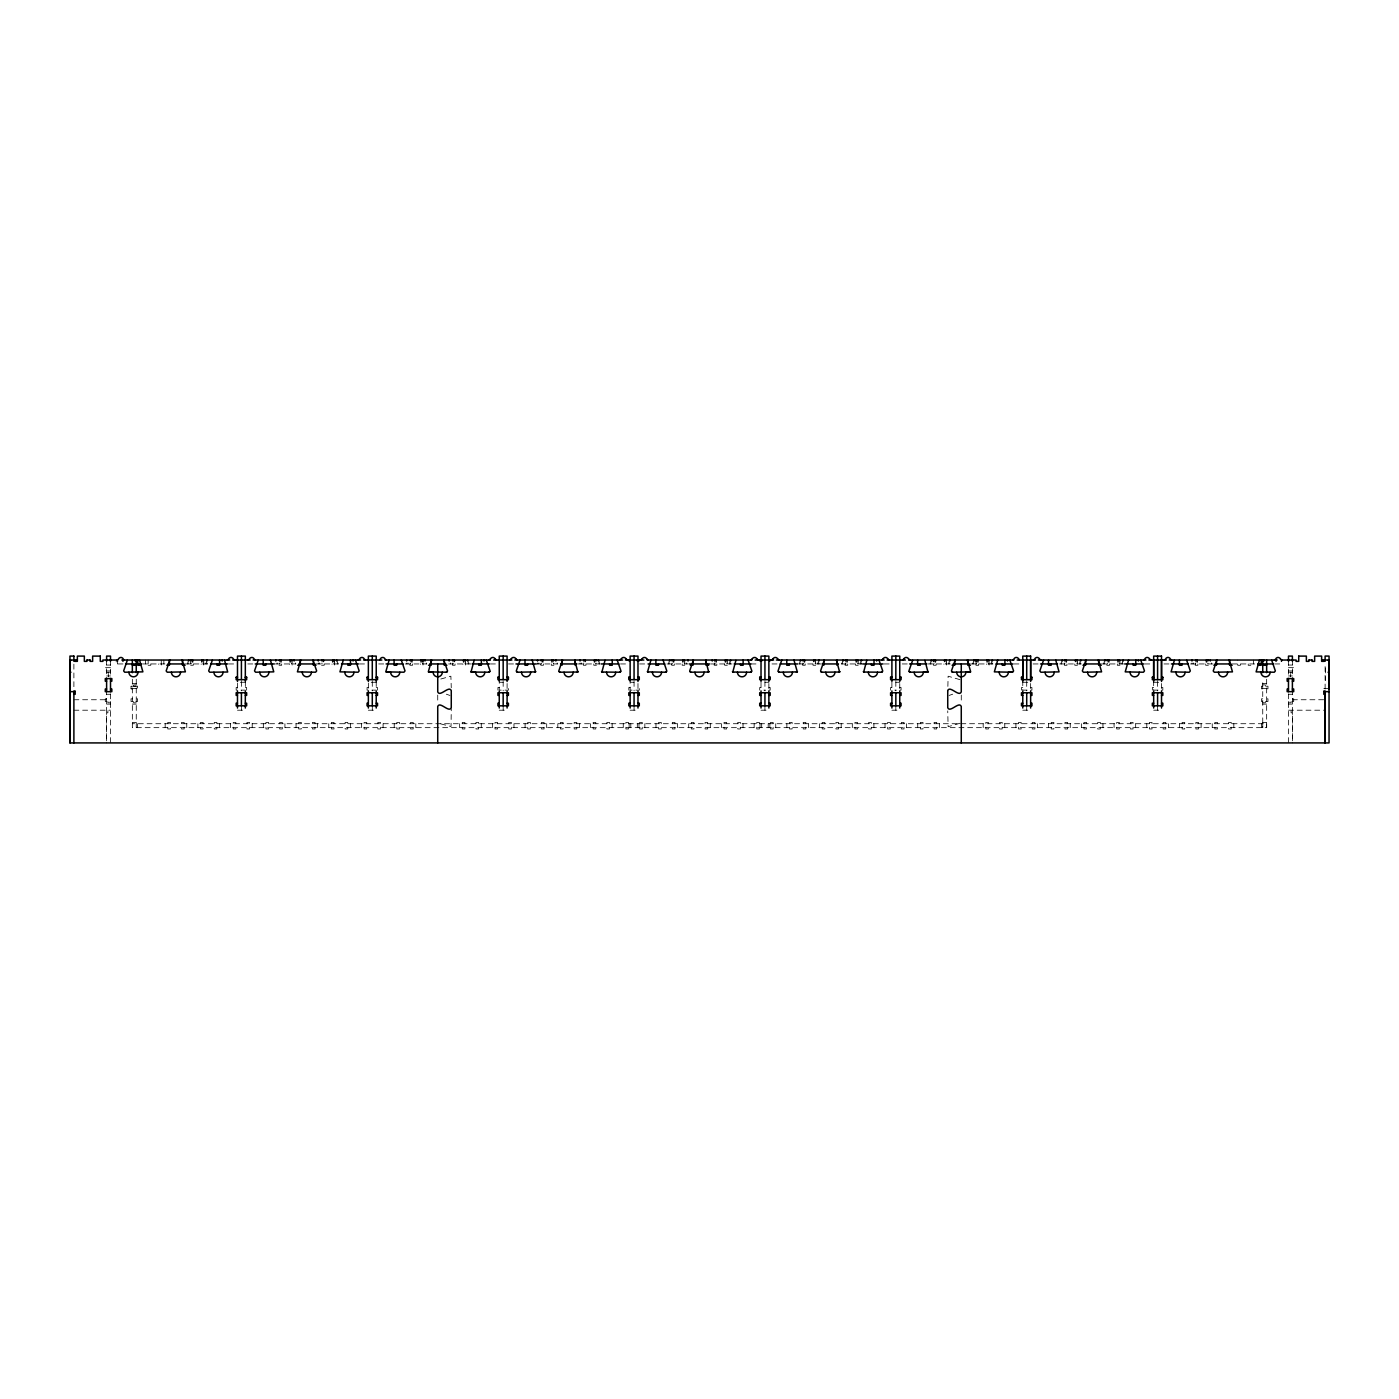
<?xml version="1.0" encoding="UTF-8"?>
<svg xmlns="http://www.w3.org/2000/svg" width="1399" height="1399" viewBox="0 0 1399 1399"><rect width="100%" height="100%" fill="white"/><g stroke="black" fill="none" stroke-linecap="round" stroke-linejoin="round"><path stroke-width="0.75" stroke-dasharray="5 3.75" d="M106.604 740.771L106.604 712.825L107.898 712.825L107.898 710.202M1262.737 723.72L1262.737 727.655L1262.737 679.232M132.345 679.232L132.345 727.655L1266.655 727.655L1266.655 723.72L132.345 723.72M1292.396 740.771L1292.396 712.825L1291.102 712.843L1291.102 710.202M1325.115 689.06L1325.115 664.175M1325.553 667.935L1325.553 680.474M440.86 679.005L450.88 676.207L451.265 687.766M949.047 695.46L952.684 694.184M959.959 723.266L948.12 726.711L947.735 710.884M108.073 672.237L108.562 676.749M122.955 663.948L116.204 663.948L116.204 661.342M142.436 663.948L166.796 663.948M185.123 663.948L208.486 663.948M228.614 663.948L235.015 663.948M247.798 663.948L254.198 663.948M275.446 663.948L295.993 663.948M316.017 663.948L339.362 663.948M359.491 663.948L365.891 663.948M378.692 663.948L385.092 663.948M405.22 663.948L426.87 663.948M448.589 663.948L471.183 663.948M490.384 663.948L496.767 663.948M508.484 663.948L514.849 663.948M536.097 663.948L557.746 663.948M577.787 663.948L600.031 663.948M620.526 663.948L626.979 663.948M639.64 663.948L648.052 663.948M666.991 663.948L688.221 663.948M710.779 663.948L732.009 663.948M750.948 663.948L759.36 663.948M772.021 663.948L778.474 663.948M798.969 663.948L821.23 663.948M841.254 663.948L862.903 663.948M884.151 663.948L890.516 663.948M902.233 663.948L908.616 663.948M927.817 663.948L950.411 663.948M970.434 663.948L993.78 663.948M1013.908 663.948L1020.308 663.948M1033.109 663.948L1039.509 663.948M1059.638 663.948L1081.287 663.948M1101.31 663.948L1123.554 663.948M1144.802 663.948L1151.202 663.948M1163.985 663.948L1170.386 663.948M1190.514 663.948L1213.877 663.948M1232.204 663.948L1256.564 663.948M1274.734 663.948L1282.813 663.948M106.604 665.05L110.521 665.05M1288.479 665.05L1292.396 665.05M148.172 665.259L150.777 665.259L150.777 663.948M190.684 665.259L193.289 665.259L193.289 663.948M279.048 665.259L281.671 665.259L281.671 663.948M321.56 665.259L324.183 665.259L324.183 663.948M553.899 665.259L551.293 665.259L551.293 663.948M596.411 665.259L593.806 665.259L593.806 663.948M684.793 665.259L682.17 665.259L682.17 663.948M727.305 665.259L724.682 665.259L724.682 663.948M815.669 665.259L813.046 665.259L813.046 663.948M858.182 665.259L855.576 665.259L855.576 663.948M1077.44 665.277L1074.817 665.277L1074.817 663.965M1119.952 665.277L1117.329 665.277L1117.329 663.965M1208.316 665.277L1205.711 665.277L1205.711 663.965M1250.828 665.277L1248.223 665.277L1248.223 663.965M110.521 667.673L105.292 667.673L105.292 670.296L106.604 670.296M1288.479 667.673L1293.708 667.673L1293.708 670.296L1292.396 670.296M106.604 670.943L110.521 670.943M1288.479 670.943L1292.396 670.943M106.604 672.237L110.521 672.237M1288.479 672.237L1292.396 672.237M106.604 675.944L110.521 675.944M1288.479 675.944L1292.396 675.944M245.332 682.275L237.48 682.275L237.48 690.127M376.226 682.275L368.357 682.275L368.357 690.127M503.168 682.275L499.251 682.275L499.251 690.127L508.414 690.127L508.414 687.521L507.103 687.521M634.062 682.275L630.127 682.275L630.127 690.127L639.291 690.127L639.291 687.521L637.979 687.521M764.938 682.275L768.873 682.275M895.832 682.275L899.749 682.275M1022.774 682.275L1030.643 682.275M1153.668 682.275L1161.52 682.275M132.345 683.586L136.263 683.586M1262.737 683.586L1266.655 683.586M136.263 684.898L133.639 684.898L133.639 686.209M1262.737 684.898L1265.361 684.898L1265.361 686.209M131.034 688.798L132.345 688.798L131.034 688.815L131.034 686.192L137.574 686.192L137.574 688.798L136.263 688.798M131.034 686.209L136.263 686.209M237.48 687.521L236.169 687.521L236.169 690.127L245.332 690.127M245.332 687.521L246.644 687.521L246.644 690.127M368.357 687.521L367.063 687.521L367.063 690.127L376.226 690.127M376.226 687.521L377.52 687.521L377.52 690.127M499.251 687.521L497.939 687.521L497.939 690.127M630.127 687.521L628.816 687.521L628.816 690.127M761.021 687.521L759.709 687.521L759.709 690.127M768.873 687.521L770.184 687.521L770.184 690.127L763.889 690.127M891.897 687.521L890.586 687.521L890.586 690.127M899.749 687.521L901.061 687.521L901.061 690.127L894.783 690.127M1022.774 687.521L1021.48 687.521L1021.48 690.127M1030.643 687.521L1031.937 687.521L1031.937 690.127L1022.774 690.127L1022.774 679.494M1153.668 687.521L1152.356 687.521L1152.356 690.127M1161.52 687.521L1162.831 687.521L1162.831 690.127L1153.668 690.127L1153.668 679.494M132.345 688.378L136.263 688.378M1262.737 688.378L1266.655 688.378M1323.821 688.378L1329.05 688.378M1262.737 688.815L1261.426 688.815L1261.426 686.209L1267.966 686.209L1267.966 688.815L1266.655 688.815M106.604 694.271L110.521 694.271M1288.479 694.271L1292.396 694.271M106.604 698.853L105.292 698.853L105.292 701.476L110.521 701.476M132.345 698.853L131.034 698.835L131.034 701.476L137.574 701.459L137.574 698.835L136.263 698.835M1262.737 698.853L1261.426 698.853L1261.426 701.476L1267.966 701.476L1267.966 698.853L1266.655 698.853M1292.396 698.853L1293.708 698.853L1293.708 701.476L1288.479 701.476M73.885 699.745L106.604 699.745M1292.396 699.745L1325.115 699.745M110.521 702.788L107.898 702.788L107.898 701.476M136.263 702.788L133.639 702.788L133.639 701.476M1262.737 702.788L1265.361 702.788L1265.361 701.476M1288.479 702.788L1291.102 702.788L1291.102 701.476M106.604 704.099L110.521 704.099M132.345 704.099L136.263 704.099M1262.737 704.099L1266.655 704.099M1288.479 704.099L1292.396 704.099M73.885 710.202L110.521 710.202M237.48 710.202L245.332 710.202M368.357 710.202L376.226 710.202M499.251 710.202L507.103 710.202M630.127 710.202L637.979 710.202M761.021 710.202L768.873 710.202M891.897 710.202L899.749 710.202M1022.774 710.202L1030.643 710.202M1153.668 710.202L1161.52 710.202M1288.479 710.202L1325.115 710.202M132.345 722.409L136.263 722.409M1262.737 722.409L1266.655 722.409M1290.927 672.237L1290.438 676.749M959.959 679.652L948.12 676.207L947.735 692.015M446.316 694.184L449.953 695.46M440.86 723.913L451.038 726.501L451.265 708.768M1292.396 660.031L1292.396 678.567M1292.396 689.777L1292.396 742.939M1288.479 660.398L1288.479 677.046M1288.479 693.852L1288.479 742.921M1266.655 679.232L1266.655 727.655M1261.426 723.72L1261.426 727.655M1253.469 660.031L1253.469 663.948M1240.371 663.965L1240.371 665.277L1237.748 665.277L1237.748 660.048M1233.831 723.72L1233.831 727.655M1228.602 723.738L1228.602 722.409L1231.207 722.409L1231.207 728.984L1228.602 728.984L1228.602 727.655M1217.48 723.738L1217.48 722.409L1214.857 722.426L1214.857 728.984L1217.48 728.966L1217.48 727.655M1212.234 723.72L1212.234 727.655M1211.586 662.969L1211.586 663.948M1207.844 662.969L1207.844 663.948M1201.111 723.72L1201.111 727.655M1197.859 663.965L1197.859 665.277L1195.236 665.277L1195.236 660.048M1195.883 723.738L1195.883 722.409L1198.488 722.409L1198.488 728.984L1195.883 728.984L1195.883 727.655M1195.708 662.969L1195.638 663.948M1193.277 662.969L1193.277 663.948M1191.965 662.969L1191.965 663.948M1184.743 723.738L1184.743 722.409L1182.138 722.426L1182.138 728.984L1184.743 728.966L1184.743 727.655M1179.514 723.72L1179.514 727.655M1168.392 723.72L1168.392 727.655M1163.164 723.738L1163.164 722.409L1165.769 722.409L1165.769 728.984L1163.164 728.984L1163.164 727.655M1161.52 683.499L1161.52 688.728M1157.585 681.4L1157.585 690.879M1157.585 705.83L1157.585 710.202M1152.024 723.738L1152.024 722.409L1149.418 722.426L1149.418 728.984L1152.024 728.966L1152.024 727.655M1146.795 723.72L1146.795 727.655M1135.673 723.72L1135.673 727.655M1130.427 723.738L1130.427 722.409L1133.05 722.409L1133.05 728.984L1130.427 728.984L1130.427 727.655M1122.575 660.031L1122.575 663.948M1121.911 662.969L1121.911 663.948M1119.969 660.031L1119.969 663.948M1119.48 662.969L1119.532 663.948M1119.305 723.738L1119.305 722.409L1116.699 722.426L1116.699 728.984L1119.305 728.966L1119.305 727.655M1114.076 723.72L1114.076 727.655M1109.477 663.965L1109.477 665.277L1106.871 665.277L1106.871 660.031M1107.326 662.969L1107.326 663.948M1104.266 660.031L1104.266 663.948M1103.601 662.969L1103.601 663.948M1102.954 723.72L1102.954 727.655M1097.708 723.738L1097.708 722.409L1100.331 722.409L1100.331 728.984L1097.708 728.984L1097.708 727.655M1086.586 723.738L1086.586 722.409L1083.963 722.426L1083.963 728.984L1086.586 728.966L1086.586 727.655M1081.357 723.72L1081.357 727.655M1080.71 662.969L1080.71 663.948M1080.045 660.031L1080.045 663.948M1079.398 662.969L1079.398 663.948M1077.422 660.031L1077.422 663.948M1076.968 662.969L1077.02 663.948M1070.235 723.72L1070.235 727.655M1066.965 663.965L1066.965 665.277L1064.342 665.277L1064.342 660.031M1064.989 723.738L1064.989 722.409L1067.612 722.409L1067.612 728.984L1064.989 728.984L1064.989 727.655M1064.814 662.969L1064.814 663.948M1061.719 660.031L1061.719 663.948M1061.072 662.969L1061.072 663.948M1053.867 723.738L1053.867 722.409L1051.244 722.426L1051.244 728.984L1053.867 728.966L1053.867 727.655M1048.638 723.72L1048.638 727.655M1037.498 723.72L1037.498 727.655M1032.27 723.738L1032.27 722.409L1034.893 722.409L1034.893 728.984L1032.27 728.984L1032.27 727.655M1030.643 683.499L1030.643 688.728M1026.709 681.4L1026.709 690.879M1026.709 705.83L1026.709 710.202M1021.148 723.738L1021.148 722.409L1018.524 722.426L1018.524 728.984L1021.148 728.966L1021.148 727.655M1015.919 723.72L1015.919 727.655M1004.779 723.72L1004.779 727.655M999.551 723.738L999.551 722.409L1002.174 722.409L1002.174 728.984L999.551 728.984L999.551 727.655M992.346 662.969L992.346 663.948M991.699 660.031L991.699 663.948M991.034 662.969L991.034 663.948M989.076 660.031L989.076 665.277L986.452 665.277L986.452 663.965M988.656 662.969L988.603 663.948M988.428 723.738L988.428 722.409L985.805 722.426L985.805 728.984L988.428 728.966L988.428 727.655M983.182 723.72L983.182 727.655M978.601 663.965L978.601 665.277L975.977 665.277L975.977 660.048M976.45 662.969L976.45 663.948M975.995 660.031L975.995 663.948M973.372 660.031L973.372 663.948M972.707 662.969L972.707 663.948M961.27 695.076L961.27 703.592M949.169 660.031L949.169 663.948M948.522 662.969L948.522 663.948M946.546 660.031L946.546 665.259L943.94 665.259L943.94 663.948M946.091 662.969L946.144 663.948M939.341 723.72L939.341 727.655M936.088 663.948L936.088 665.259L933.465 665.259L933.465 660.031M934.112 723.72L934.112 722.409L936.718 722.409L936.718 728.966L934.112 728.966L934.112 727.655M933.937 662.969L933.937 663.948M930.842 660.031L930.842 663.948M930.195 662.969L930.195 663.948M922.99 723.72L922.99 722.409L920.367 722.409L920.367 728.966L922.99 728.966L922.99 727.655M917.744 723.72L917.744 727.655M906.622 723.72L906.622 727.655M901.393 723.72L901.393 722.409L903.999 722.409L903.999 728.966L901.393 728.966L901.393 727.655M899.749 683.499L899.749 688.728M895.832 681.4L895.832 690.879M895.832 705.83L895.832 710.202M891.897 682.275L891.897 690.127M890.271 723.72L890.271 722.409L887.648 722.409L887.648 728.966L890.271 728.966L890.271 727.655M885.025 723.72L885.025 727.655M873.903 723.72L873.903 727.655M868.674 723.72L868.674 722.409L871.28 722.409L871.28 728.966L868.674 728.966L868.674 727.655M861.452 662.969L861.452 663.948M860.822 660.031L860.822 663.948M860.158 662.969L860.158 663.948M858.199 660.031L858.199 663.948M857.709 662.969L857.779 663.948M857.535 723.72L857.535 722.409L854.929 722.409L854.929 728.966L857.535 728.966L857.535 727.655M852.306 723.72L852.306 727.655M847.707 663.948L847.707 665.259L845.101 665.259L845.101 660.031M845.573 662.969L845.573 663.948M842.495 660.031L842.495 663.948M841.831 662.969L841.831 663.948M841.184 723.72L841.184 727.655M835.955 723.72L835.937 722.409L838.561 722.409L838.561 728.966L835.937 728.966L835.937 727.655M824.815 723.72L824.815 722.409L822.21 722.409L822.21 728.966L824.815 728.966L824.815 727.655M819.587 723.72L819.587 727.655M818.94 662.969L818.94 663.948M818.275 660.031L818.275 663.948M817.628 662.969L817.628 663.948M815.652 660.031L815.652 663.948M815.197 662.969L815.25 663.948M808.465 723.72L808.465 727.655M805.194 663.948L805.194 665.259L802.589 665.259L802.589 660.031M803.218 723.72L803.218 722.409L805.841 722.409L805.841 728.966L803.218 728.966L803.218 727.655M803.043 662.969L803.043 663.948M799.948 660.031L799.948 663.948M799.301 662.969L799.301 663.948M792.096 723.72L792.096 722.409L789.491 722.409L789.491 728.966L792.096 728.966L792.096 727.655M786.868 723.72L786.868 727.655M775.746 723.72L775.746 727.655M770.499 723.72L770.499 722.409L773.122 722.409L773.122 728.966L770.499 728.966L770.499 727.655M769.87 723.72L769.87 727.655M768.873 683.499L768.873 688.728M768.191 723.72L768.191 727.655M764.938 681.4L764.938 690.879M764.938 705.83L764.938 710.202M761.703 723.72L761.686 727.655M761.021 682.275L761.021 690.127M760.007 723.72L760.007 727.655M759.377 723.72L759.377 722.409L756.754 722.409L756.754 728.966L759.377 728.966L759.377 727.655M754.148 723.72L754.148 727.655M743.026 723.72L743.026 727.655M737.78 723.72L737.78 722.409L740.403 722.409L740.403 728.966L737.78 728.966L737.78 727.655M730.575 662.969L730.575 663.948M729.928 660.031L729.928 663.948M729.264 662.969L729.264 663.948M727.305 660.031L727.305 663.948M726.833 662.969L726.885 663.948M726.658 723.72L726.658 722.409L724.035 722.409L724.035 728.966L726.658 728.966L726.658 727.655M721.429 723.72L721.429 727.655M716.83 663.948L716.83 665.259L714.207 665.259L714.207 660.031M714.679 662.969L714.679 663.948M710.29 723.72L710.29 727.655M705.061 723.72L705.061 722.409L707.684 722.409L707.684 728.966L705.061 728.966L705.061 727.655M693.939 723.72L693.939 722.409L691.316 722.409L691.316 728.966L693.939 728.966L693.939 727.655M688.71 723.72L688.71 727.655M686.752 662.969L686.752 663.948M684.776 660.031L684.776 663.948M684.321 662.969L684.373 663.948M677.571 723.72L677.571 727.655M674.318 663.948L674.318 665.259L671.695 665.259L671.695 660.031M672.342 723.72L672.342 722.409L674.965 722.409L674.965 728.966L672.342 728.966L672.342 727.655M672.167 662.969L672.167 663.948M669.072 660.031L669.072 663.948M668.425 662.969L668.425 663.948M661.22 723.72L661.22 722.409L658.597 722.409L658.597 728.966L661.22 728.966L661.22 727.655M655.974 723.72L655.974 727.655M644.852 723.72L644.852 727.655M639.623 723.72L639.623 722.409L642.246 722.409L642.246 728.966L639.623 728.966L639.623 727.655M638.993 723.72L638.993 727.655M637.979 683.499L637.979 688.728M637.314 723.72L637.314 727.655M634.062 681.4L634.062 690.879M634.062 705.83L634.062 710.202M630.809 723.72L630.809 727.655M629.13 723.72L629.13 727.655M628.501 723.72L628.501 722.409L625.878 722.409L625.878 728.966L628.501 728.966L628.501 727.655M623.255 723.72L623.255 727.655M612.132 723.72L612.132 727.655M606.904 723.72L606.904 722.409L609.509 722.409L609.509 728.966L606.904 728.966L606.904 727.655M599.699 662.969L599.699 663.948M599.052 660.031L599.052 663.948M595.957 662.969L595.957 663.948M595.782 723.72L595.782 722.409L593.159 722.409L593.159 728.966L595.782 728.966L595.782 727.655M590.535 723.72L590.535 727.655M585.954 663.948L585.954 665.259L583.331 665.259L583.331 660.031M583.803 662.969L583.75 663.948M581.372 662.969L581.372 663.948M580.06 662.969L580.06 663.948M579.413 723.72L579.413 727.655M574.185 723.72L574.185 722.409L576.79 722.409L576.79 728.966L574.185 728.966L574.185 727.655M563.063 723.72L563.063 722.409L560.439 722.409L560.439 728.966L563.063 728.966L563.063 727.655M557.816 723.72L557.816 727.655M557.169 662.969L557.169 663.948M553.427 662.969L553.427 663.948M546.694 723.72L546.694 727.655M543.424 663.948L543.424 665.259L540.818 665.259L540.818 660.031M541.465 723.72L541.465 722.409L544.071 722.409L544.071 728.966L541.465 728.966L541.465 727.655M541.291 662.969L541.221 663.948M538.842 662.969L538.842 663.948M537.548 662.969L537.548 663.948M530.326 723.72L530.326 722.409L527.72 722.409L527.72 728.966L530.326 728.966L530.326 727.655M525.097 723.72L525.097 727.655M513.975 723.72L513.975 727.655M508.729 723.72L508.729 722.409L511.352 722.409L511.352 728.966L508.729 728.966L508.729 727.655M507.103 683.499L507.103 688.728M503.168 681.4L503.168 690.879M503.168 705.83L503.168 710.202M497.607 723.72L497.607 722.409L495.001 722.409L495.001 728.966L497.607 728.966L497.607 727.655M492.378 723.72L492.378 727.655M481.256 723.72L481.256 727.655M476.01 723.72L476.01 722.409L478.633 722.409L478.633 728.966L476.01 728.966L476.01 727.655M468.805 662.969L468.805 663.948M468.158 660.031L468.158 663.948M465.535 660.031L465.535 665.259L462.912 665.259L462.912 663.948M465.063 662.969L465.063 663.948M464.888 723.72L464.888 722.409L462.282 722.409L462.282 728.966L464.888 728.966L464.888 727.655M459.659 723.72L459.659 727.655M455.06 663.948L455.06 665.259L452.454 665.259L452.454 662.654M452.909 662.969L452.856 663.948M450.478 662.969L450.478 663.948M437.73 695.076L437.73 703.592M426.293 662.969L426.293 663.948M423.023 660.031L423.023 665.259L420.399 665.259L420.399 663.948M422.55 662.969L422.55 663.948M415.818 723.72L415.818 727.655M412.548 663.948L412.548 665.259L409.924 665.259L409.924 663.948M410.572 723.72L410.572 722.409L413.195 722.409L413.195 728.966L410.572 728.966L410.572 727.655M410.344 662.969L410.397 663.948M407.966 662.969L407.966 663.948M406.654 662.969L406.654 663.948M399.449 723.72L399.449 722.409L396.826 722.409L396.826 728.966L399.449 728.966L399.449 727.655M394.221 723.72L394.221 727.655M383.081 723.72L383.081 727.655M377.852 723.72L377.852 722.409L380.476 722.409L380.476 728.966L377.852 728.966L377.852 727.655M376.226 681.488L376.226 688.728M372.291 681.4L372.291 690.879M372.291 705.83L372.291 710.202M366.73 723.72L366.73 722.409L364.107 722.409L364.107 728.966L366.73 728.966L366.73 727.655M361.502 723.72L361.502 727.655M350.362 723.72L350.362 727.655M345.133 723.72L345.133 722.409L347.756 722.409L347.756 728.966L345.133 728.966L345.133 727.655M337.928 662.969L337.928 663.948M337.281 660.031L337.281 663.948M334.658 660.031L334.658 665.259L332.035 665.259L332.035 663.948M334.186 662.969L334.186 663.948M334.011 723.72L334.011 722.409L331.388 722.409L331.388 728.966L334.011 728.966L334.011 727.655M328.765 723.72L328.765 727.655M321.98 662.969L322.032 663.948M319.602 662.969L319.602 663.948M318.29 662.969L318.29 663.948M317.643 723.72L317.643 727.655M312.414 723.72L312.414 722.409L315.037 722.409L315.037 728.966L312.414 728.966L312.414 727.655M301.292 723.72L301.292 722.409L298.669 722.409L298.669 728.966L301.292 728.966L301.292 727.655M296.046 723.72L296.046 727.655M295.399 662.969L295.399 663.948M292.129 660.031L292.129 665.259L289.523 665.259L289.523 663.948M291.674 662.969L291.674 663.948M284.924 723.72L284.924 727.655M279.52 662.969L279.468 663.948M279.695 723.72L279.695 722.409L282.301 722.409L282.301 728.966L279.695 728.966L279.695 727.655M277.089 662.969L277.089 663.948M268.573 723.72L268.573 722.409L265.95 722.409L265.95 728.966L268.573 728.966L268.573 727.655M263.327 723.72L263.327 727.655M252.205 723.72L252.205 727.655M246.976 723.72L246.976 722.409L249.582 722.409L249.582 728.966L246.976 728.966L246.976 727.655M245.332 681.488L245.332 688.728M241.415 681.4L241.415 690.879M241.415 705.83L241.415 710.202M235.836 723.72L235.854 722.409L233.231 722.409L233.231 728.966L235.854 728.966L235.854 727.655M230.608 723.72L230.608 727.655M219.486 723.72L219.486 727.655M214.257 723.72L214.257 722.409L216.862 722.409L216.862 728.966L214.257 728.966L214.257 727.655M207.035 662.969L207.035 663.948M206.405 660.031L206.405 663.948M205.74 662.969L205.74 663.948M203.764 660.031L203.764 665.259L201.159 665.259L201.159 663.948M203.117 723.72L203.117 722.409L200.512 722.409L200.512 728.966L203.117 728.966L203.117 727.655M197.889 723.72L197.889 727.655M191.156 662.969L191.156 663.948M190.684 660.031L190.684 663.948M188.078 660.031L188.078 663.948M187.414 662.969L187.414 663.948M186.767 723.72L186.767 727.655M181.52 723.72L181.52 722.409L184.143 722.409L184.143 728.966L181.52 728.966L181.52 727.655M170.398 723.72L170.398 722.409L167.793 722.409L167.793 728.966L170.398 728.966L170.398 727.655M165.169 723.72L165.169 727.655M163.858 660.031L163.858 663.948M161.252 660.031L161.252 665.259L158.629 665.259L158.629 663.948M148.154 660.031L148.154 663.948M145.531 660.031L145.531 663.948M137.574 723.72L137.574 727.655M136.263 679.232L136.263 727.655M117.499 660.031L117.499 663.948M110.521 660.398L110.521 677.046M110.521 693.852L110.521 742.921M106.604 660.031L106.604 678.567M106.604 689.777L106.604 742.921M73.885 664.175L73.885 689.06M203.362 663.948L203.362 662.969L203.292 663.948"/><path stroke-width="1.5" d="M1325.115 661.342L1325.115 656.061L1329.05 656.096L1329.05 742.921L69.95 742.921L69.95 660.031L77.365 660.048M1022.774 679.669L1022.774 660.031M1026.709 705.83L1026.709 692.75M1030.643 679.669L1030.643 660.031M1153.668 679.669L1153.668 660.031M1161.52 679.669L1161.52 660.031M1325.115 691.666L1325.115 742.921L1325.115 691.001L1323.821 691.001M1329.05 689.06L1329.05 660.031L1321.635 660.048M127.379 660.031L123.637 670.943L124.703 672.219L142.89 671.852L139.533 660.031M169.891 660.031L166.149 670.943L167.215 672.219L185.402 671.852L182.045 660.031M258.255 660.031L254.513 670.943L255.58 672.219L273.767 671.852L270.409 660.031M300.768 660.031L297.41 671.852L315.597 672.219L316.664 670.943L312.921 660.031M389.149 660.031L385.792 671.852L403.961 672.219L405.028 670.943L401.286 660.031M431.661 660.118L428.304 671.852L446.473 672.219L447.558 670.943L443.815 660.031M474.139 660.311L471.026 672.027L488.985 672.219L490.07 670.943L486.345 660.223M520.026 660.031L516.283 670.943L517.35 672.219L535.537 671.87L532.18 660.031M562.538 660.031L558.796 670.943L559.862 672.219L577.839 672.027L574.744 660.398M650.902 660.118L647.545 671.87L665.732 672.219L666.798 670.943L663.056 660.031M693.432 660.031L689.69 670.943L690.756 672.219L708.716 672.027L705.638 660.398M781.796 660.031L778.054 670.943L779.121 672.219L797.308 671.87L793.95 660.031M824.308 660.031L820.566 670.943L821.633 672.219L839.61 672.027L836.515 660.398M955.185 660.031L951.442 670.943L952.527 672.219L970.696 671.87L967.339 660.031M1009.851 660.031L1013.593 670.96L1012.526 672.237L994.357 671.87L997.714 660.031M1043.567 660.031L1039.824 670.96L1040.891 672.237L1059.06 671.87L1055.703 660.031M1086.079 660.031L1082.336 670.96L1083.403 672.237L1101.59 671.87L1098.232 660.031M1140.745 660.031L1144.487 670.96L1143.42 672.237L1125.233 671.87L1128.591 660.031M1186.597 660.031L1190.339 670.96L1189.272 672.237L1171.085 671.87L1174.443 660.031M1216.955 660.031L1213.213 670.96L1214.297 672.237L1232.467 671.87L1229.109 660.031M1271.621 660.031L1275.363 670.96L1274.297 672.237L1256.11 671.87L1259.467 660.031M212.403 660.031L208.661 670.943L209.728 672.219L227.705 672.027L224.592 660.311M343.297 660.031L339.94 671.852L358.109 672.219L359.176 670.943L355.433 660.031M617.204 660.031L620.946 670.943L619.879 672.219L601.902 672.027L605.033 660.311M748.098 660.031L751.84 670.943L750.756 672.219L732.796 672.027L735.891 660.398M878.974 660.031L882.717 670.943L881.65 672.219L863.673 672.027L866.785 660.311M912.638 660.311L908.93 670.943L910.015 672.219L927.974 672.027L924.879 660.398M490.315 659.156L489.09 660.031L490.315 659.156A2.623 2.623 0 0 1 495.246 659.156L496.488 660.031L495.246 659.156M511.09 659.156L509.866 660.031L511.09 659.156A2.623 2.623 0 0 1 516.039 659.156L517.263 660.031L516.039 659.156M621.208 659.156L619.967 660.031L621.208 659.156A2.623 2.623 0 0 1 626.14 659.156L627.364 660.031L626.14 659.156M641.984 659.156L640.742 660.031L641.984 659.156A2.623 2.623 0 0 1 646.915 659.156L648.157 660.031L646.915 659.156M752.085 659.156L750.843 660.031L752.085 659.156A2.623 2.623 0 0 1 757.016 659.156L758.258 660.031L757.016 659.156M772.86 659.156L771.636 660.031L772.86 659.156A2.623 2.623 0 0 1 777.792 659.156L779.033 660.031L777.792 659.156M882.961 659.156L881.737 660.031L882.961 659.156A2.623 2.623 0 0 1 887.91 659.156L889.134 660.031L887.91 659.156M903.754 659.156L902.512 660.031L903.754 659.156A2.623 2.623 0 0 1 908.685 659.156L909.91 660.031L908.685 659.156M1143.508 660.048L1144.732 659.156A2.623 2.623 0 0 1 1149.663 659.156M447.33 671.66L446.246 672.237M489.842 671.66L488.758 672.237M535.712 671.66L534.61 672.237M578.224 671.66L577.122 672.237M666.589 671.66L665.487 672.237M709.101 671.66L707.999 672.237M797.465 671.66L796.381 672.237M839.995 671.66L838.893 672.237M928.359 671.66L927.257 672.237M620.736 671.66L619.635 672.237M751.613 671.66L750.529 672.237M882.507 671.66L881.405 672.237M1012.614 660.048L1013.855 659.156A2.623 2.623 0 0 1 1018.787 659.156M1164.283 660.048L1165.507 659.156A2.623 2.623 0 0 1 1170.456 659.156L1171.68 660.048M379.741 659.786L380.213 659.156A2.623 2.623 0 0 1 385.145 659.156L386.386 660.031M961.27 664.088L961.27 691.875C959.224 697.541 949.764 684.968 947.735 690.651L947.735 707.667C949.764 713.368 959.242 700.777 961.27 706.478L961.27 742.921M1033.389 660.048L1034.63 659.156A2.623 2.623 0 0 1 1039.562 659.156M1274.384 660.048L1275.626 659.156A2.623 2.623 0 0 1 1280.557 659.156M117.219 660.031L118.443 659.156A2.623 2.623 0 0 1 123.374 659.156L123.864 659.786M227.32 660.031L228.544 659.156A2.623 2.623 0 0 1 233.493 659.156L234.717 660.031M248.095 660.031L249.337 659.156A2.623 2.623 0 0 1 254.268 659.156L255.492 660.031M358.196 660.031L359.438 659.156A2.623 2.623 0 0 1 364.37 659.156L365.611 660.031M927.502 672.219L923.34 672.237A4.582 4.582 0 0 1 918.758 676.819A4.582 4.582 0 0 1 914.177 672.237M970.014 672.237L965.852 672.254A4.582 4.582 0 0 1 961.27 676.836A4.582 4.582 0 0 1 956.689 672.254M1012.526 672.237L1008.364 672.254A4.582 4.582 0 0 1 1003.783 676.836A4.582 4.582 0 0 1 999.201 672.254M73.885 656.131L69.95 656.061L69.95 742.921M100.273 656.114L92.631 656.096L92.631 661.36L90.026 661.342L90.026 660.031M1298.727 656.114L1306.369 656.096L1306.369 661.36L1308.974 661.342L1308.974 660.031M86.965 660.048L90.026 660.048M121.818 660.031L229.733 660.031M232.689 660.031L250.141 660.031M253.079 660.031L360.627 660.031M363.565 660.031L381.84 660.031M385.092 660.031L490.384 660.031M493.62 660.031L511.894 660.031M514.849 660.031L622.677 660.031M625.336 660.031L643.837 660.031M647.142 660.031L751.858 660.031M755.163 660.031L773.664 660.031M776.323 660.031L884.151 660.031M887.106 660.031L905.38 660.031M908.616 660.031L1013.908 660.031M1017.16 660.031L1035.435 660.031M1038.373 660.031L1145.921 660.031M1148.859 660.031L1166.311 660.031M1169.267 660.031L1277.182 660.031M1308.974 660.048L1312.035 660.048M69.95 660.398L70.929 660.398M109.542 660.398L110.521 660.398M1288.479 660.398L1289.458 660.398M1328.071 660.398L1329.05 660.398M125.578 663.948L141.229 663.948M167.897 663.948L184.038 663.948M210.602 663.948L227.617 663.948M255.195 663.948L274.326 663.948M298.774 663.948L314.915 663.948M341.496 663.948L358.494 663.948M386.089 663.948L403.087 663.948M429.668 663.948L445.809 663.948M472.372 663.948L489.388 663.948M515.969 663.948L536.097 663.948M560.544 663.948L576.685 663.948M601.203 663.948L618.883 663.948M648.052 663.948L664.857 663.948M689.41 663.948L709.59 663.948M734.143 663.948L750.948 663.948M780.117 663.948L797.797 663.948M822.315 663.948L838.456 663.948M862.903 663.948L883.031 663.948M909.612 663.948L926.628 663.948M953.191 663.948L969.332 663.948M995.913 663.948L1012.911 663.948M1040.506 663.948L1057.504 663.948M1084.085 663.948L1100.226 663.948M1124.674 663.948L1143.805 663.948M1171.383 663.948L1188.398 663.948M1214.962 663.948L1231.103 663.948M1257.771 663.948L1273.422 663.948M132.345 665.259L136.263 665.259M166.796 665.259L169.419 665.259L169.419 660.031M185.123 665.259L182.517 665.259L182.517 660.031M297.69 665.259L300.313 665.259L300.313 660.031M316.017 665.259L313.393 665.259L313.393 660.031M428.566 665.259L431.189 665.259L431.189 660.031M446.893 665.259L444.27 665.259L444.27 660.031M690.337 665.259L692.96 665.259L692.96 660.031M708.663 665.259L706.04 665.259L706.04 660.031M952.107 665.259L954.73 665.259L954.73 660.031M970.434 665.259L967.811 665.259L967.811 660.031M1082.983 665.259L1085.607 665.259L1085.607 660.031M1101.31 665.259L1098.687 665.259L1098.687 660.031M1213.877 665.259L1216.483 665.259L1216.483 660.031M1232.204 665.259L1229.581 665.259L1229.581 660.031M1262.737 665.259L1266.655 665.259M69.95 672.237L70.929 672.237M1328.071 672.237L1329.05 672.237M237.48 677.046L236.169 677.046L236.169 679.669L246.644 679.669L246.644 677.046L245.332 677.046M368.357 677.046L367.063 677.046L367.063 679.669L377.52 679.669L377.52 677.046L376.226 677.046M499.251 677.046L497.939 677.046L497.939 679.669L508.414 679.669L508.414 677.046L507.103 677.046M630.127 677.046L628.816 677.046L628.816 679.669L639.291 679.669L639.291 677.046L637.979 677.046M761.021 677.046L759.709 677.046L759.709 679.669L770.184 679.669L770.184 677.046L768.873 677.046M891.897 677.046L890.586 677.046L890.586 679.669L901.061 679.669L901.061 677.046L899.749 677.046M236.169 677.483L237.48 677.483M245.332 677.483L246.644 677.483M367.063 677.483L368.357 677.483M376.226 677.483L377.52 677.483M497.939 677.483L499.251 677.483M507.103 677.483L508.414 677.483M628.816 677.483L630.127 677.483M637.979 677.483L639.291 677.483M759.709 677.483L761.021 677.483M768.873 677.483L770.184 677.483M890.586 677.483L891.897 677.483M899.749 677.483L901.061 677.483M1021.48 677.483L1022.774 677.483L1022.774 681.488M1031.937 677.483L1030.643 677.483L1030.643 681.488M1152.356 677.483L1153.668 677.483L1153.668 681.488M1162.831 677.483L1161.52 677.483L1161.52 681.488M106.604 681.191L105.292 681.191L105.292 678.567L111.833 678.567L111.833 681.191L110.521 681.191M1288.479 681.191L1287.167 681.191L1287.167 678.567L1293.708 678.567L1293.708 681.191L1292.396 681.191M106.604 689.042L105.292 689.042L105.292 691.666L111.833 691.666L111.833 689.042L110.521 689.042M1288.479 689.042L1287.167 689.042L1287.167 691.666L1293.708 691.666L1293.708 689.042L1292.396 689.042M75.179 691.001L73.885 691.001L73.885 742.921M69.95 691.666L75.179 691.666L75.179 694.289L73.885 694.271M1329.05 691.666L1323.821 691.666L1323.821 694.289L1325.115 694.289M237.48 695.373L236.169 695.373L236.169 692.75L246.644 692.75L246.644 695.373L245.332 695.373M368.357 695.373L367.063 695.373L367.063 692.75L377.52 692.767L377.52 695.39L376.226 695.39M499.251 695.373L497.939 695.373L497.939 692.75L508.414 692.75L508.414 695.373L507.103 695.373M630.127 695.373L628.816 695.373L628.816 692.75L639.291 692.75L639.291 695.373L637.979 695.373M761.021 695.373L759.709 695.373L759.709 692.75L770.184 692.75L770.184 695.373L768.873 695.373M891.897 695.373L890.586 695.373L890.586 692.75L901.061 692.75L901.061 695.373L899.749 695.373M1022.774 695.39L1021.48 695.39L1021.48 692.767L1031.937 692.75L1031.937 695.373L1030.643 695.373M1153.668 695.373L1152.356 695.373L1152.356 692.75L1162.831 692.75L1162.831 695.373L1161.52 695.373M237.48 703.225L236.169 703.225L236.169 705.83L246.644 705.83L246.644 703.225L245.332 703.225M368.357 703.225L367.063 703.225L367.063 705.83L377.52 705.83L377.52 703.225L376.226 703.225M499.251 703.225L497.939 703.225L497.939 705.83L508.414 705.83L508.414 703.225L507.103 703.225M630.127 703.225L628.816 703.225L628.816 705.83L639.291 705.83L639.291 703.225L637.979 703.225M761.021 703.225L759.709 703.225L759.709 705.83L770.184 705.83L770.184 703.225L768.873 703.225M891.897 703.225L890.586 703.225L890.586 705.83L901.061 705.83L901.061 703.225L899.749 703.225M1022.774 703.225L1021.48 703.225L1021.48 705.83L1031.937 705.83L1031.937 703.225L1030.643 703.225M1153.668 703.225L1152.356 703.225L1152.356 705.83L1162.831 705.83L1162.831 703.225L1161.52 703.225M428.986 672.219L433.148 672.237A4.582 4.582 0 0 0 437.73 676.819A4.582 4.582 0 0 0 442.311 672.237M470.641 671.66L475.66 672.237A4.582 4.582 0 0 0 480.242 676.819A4.582 4.582 0 0 0 484.823 672.237M386.474 672.219L390.636 672.237A4.582 4.582 0 0 0 395.218 676.819A4.582 4.582 0 0 0 399.799 672.237M952.754 672.237L951.67 671.66M910.242 672.237L909.14 671.66M821.878 672.237L820.776 671.66M779.365 672.237L778.264 671.66M691.001 672.237L689.899 671.66M648.471 672.237L647.387 671.66M560.107 672.237L559.005 671.66M517.595 672.237L516.493 671.66M864.39 672.237L863.288 671.66M733.513 672.237L732.411 671.66M602.619 672.237L601.535 671.66M437.73 742.921L437.73 706.478C439.758 700.777 449.236 713.368 451.265 707.667L451.265 690.651C449.236 684.968 439.776 697.541 437.73 691.875L437.73 664.088M1281.781 660.048L1280.557 659.174M1150.905 660.048L1149.663 659.174M1040.804 660.048L1039.562 659.174M1019.259 659.803L1018.787 659.174M1324.258 660.031L1324.258 661.342L1321.635 661.342L1321.635 656.096L1314.64 656.096L1314.64 661.36L1312.017 661.342L1312.017 660.031M1298.727 656.096L1298.727 661.36L1296.104 661.36L1296.104 660.031L1281.501 660.031L1281.501 661.342M1292.396 661.342L1292.396 656.096L1288.479 656.096L1288.479 661.342M1292.396 678.428L1292.396 691.666M1288.479 678.428L1288.479 691.666M1276.045 660.031L1276.045 661.342M1266.655 660.031L1266.655 672.674M1263.822 660.031L1263.822 661.01M1262.737 660.031L1262.737 672.674M1261.216 660.031L1261.216 665.259L1258.593 665.259L1258.593 663.948M1210.275 660.031L1210.275 661.01M1207.914 660.031L1207.844 661.01M1206.358 660.031L1206.358 661.989M1197.194 660.031L1197.194 661.989M1195.708 660.031L1195.708 661.01M1191.965 660.031L1191.965 661.01M1182.033 663.948L1182.033 665.259L1179.409 665.259L1179.409 660.031M1161.52 690.879L1161.52 708.051M1157.585 656.096L1157.585 679.669M1157.585 692.75L1157.585 705.83M1153.668 690.879L1153.668 708.051M1138.401 660.031L1138.401 661.01M1135.778 660.031L1135.778 665.259L1133.155 665.259L1133.155 663.948M1123.222 660.031L1123.222 661.01M1119.48 660.031L1119.48 661.01M1117.993 660.031L1117.993 661.989M1108.83 660.031L1108.83 661.989M1107.326 660.031L1107.274 661.01M1104.895 660.031L1104.895 661.01M1080.71 660.031L1080.71 661.01M1076.968 660.031L1076.968 661.01M1075.481 660.031L1075.481 661.5M1066.318 660.031L1066.318 661.989M1064.761 660.031L1064.814 661.01M1062.383 660.031L1062.383 661.01M1051.139 663.948L1051.139 665.259L1048.516 665.259L1048.516 660.031M1030.643 690.879L1030.643 708.051M1026.709 656.096L1026.709 679.669M1022.774 690.879L1022.774 708.051M1007.507 660.031L1007.507 661.01M1004.902 660.031L1004.902 665.259L1002.279 665.259L1002.279 663.948M992.346 660.031L992.346 661.01M988.603 660.031L988.603 661.01M987.099 660.031L987.099 661.989M977.936 660.031L977.936 661.989M976.45 660.031L976.397 661.01M975.977 660.048L975.977 661.36M974.019 660.031L974.019 661.01M949.834 660.031L949.834 661.01M946.091 660.031L946.091 661.01M944.587 660.031L944.587 661.5M935.424 660.031L935.424 661.989M933.885 660.031L933.937 661.01M933.465 660.031L933.465 661.342M931.507 660.031L931.507 661.01M920.262 663.948L920.262 665.259L917.639 665.259L917.639 660.031M899.749 681.488L899.749 656.096L891.897 656.096L891.897 681.488M899.749 690.879L899.749 708.051M895.832 656.096L895.832 679.669M895.832 692.75L895.832 705.83M891.897 690.879L891.897 708.051M876.631 660.031L876.631 661.01M874.008 660.031L874.008 665.259L871.402 665.259L871.402 663.948M861.452 660.031L861.452 661.01M857.709 660.031L857.709 661.01M856.223 660.031L856.223 661.989M847.06 660.031L847.06 661.989M845.573 660.031L845.521 661.01M843.142 660.031L843.142 661.01M836.934 660.031L836.934 665.259M823.836 660.031L823.836 665.259M818.94 660.031L818.94 661.01M815.197 660.031L815.197 661.01M813.711 660.031L813.711 661.5M804.547 660.031L804.547 661.989M802.991 660.031L803.043 661.01M800.613 660.031L800.613 661.01M789.368 663.948L789.368 665.259L786.763 665.259L786.763 660.031M769.87 660.031L769.87 661.01M768.873 681.488L768.873 656.096L761.021 656.096L761.021 681.488M768.873 690.879L768.873 708.051M764.938 656.096L764.938 679.669M764.938 692.75L764.938 705.83M761.686 660.031L761.686 661.01M761.021 690.879L761.021 708.051M760.007 660.031L760.007 661.01M743.131 660.031L743.131 665.259L740.508 665.259L740.508 663.948M730.575 660.031L730.575 661.01M726.833 660.031L726.833 661.01M725.347 660.031L725.347 661.989M716.183 660.031L716.183 661.989M714.679 660.031L714.627 661.01M712.248 660.031L712.248 661.01M688.063 660.031L688.063 661.01M684.321 660.031L684.321 661.01M682.817 660.031L682.817 661.989M673.653 660.031L673.653 661.989M672.167 660.031L672.115 661.01M669.736 660.031L669.736 661.01M658.492 663.948L658.492 665.259L655.869 665.259L655.869 660.031M638.993 660.031L638.993 661.01M637.979 681.488L637.979 656.096L630.127 656.096L630.127 681.488M637.979 690.879L637.979 708.051M637.314 660.031L637.314 661.01M634.062 656.096L634.062 679.669M634.062 692.75L634.062 705.83M630.127 690.879L630.127 708.051M629.13 660.031L629.13 661.01M612.237 660.031L612.237 665.259L609.632 665.259L609.632 663.948M598.387 660.031L598.387 661.01M596.009 660.031L595.957 661.01M594.453 660.031L594.453 661.989M585.289 660.031L585.289 661.5M583.803 660.031L583.803 661.01M580.06 660.031L580.06 661.01M575.164 660.031L575.164 665.259M562.066 660.031L562.066 665.259M555.858 660.031L555.858 661.01M553.427 660.031L553.497 661.01M551.94 660.031L551.94 661.989M542.777 660.031L542.777 661.989M541.291 660.031L541.291 661.01M537.548 660.031L537.548 661.01M527.598 663.948L527.598 665.259L524.992 665.259L524.992 660.031M507.103 681.488L507.103 656.096L499.251 656.096L499.251 681.488M507.103 690.879L507.103 708.051M503.168 656.096L503.168 679.669M503.168 692.75L503.168 705.83M499.251 690.879L499.251 708.051M483.984 660.031L483.984 661.01M481.361 660.031L481.361 665.259L478.738 665.259L478.738 663.948M467.493 660.031L467.493 661.01M465.115 660.031L465.063 661.01M463.576 660.031L463.576 661.989M454.413 660.031L454.413 661.5M452.909 660.031L452.909 661.01M449.166 660.031L449.166 661.01M424.981 660.031L424.981 661.01M423.023 660.031L423.023 661.342M422.55 660.031L422.603 661.01M421.064 660.031L421.064 661.989M411.901 660.031L411.901 661.989M410.397 660.031L410.397 661.01M406.654 660.031L406.654 661.01M396.721 663.948L396.721 665.259L394.098 665.259L394.098 660.031M376.226 681.488L376.226 656.096L368.357 656.096L368.357 681.488M376.226 690.879L376.226 708.051M372.291 656.096L372.291 679.669M372.291 692.75L372.291 705.83M368.357 690.879L368.357 708.051M353.09 660.031L353.09 661.01M350.484 660.031L350.484 665.259L347.861 665.259L347.861 663.948M336.617 660.031L336.617 661.01M332.682 660.031L332.682 661.989M323.519 660.031L323.519 661.5M322.032 660.031L322.032 661.01M318.29 660.031L318.29 661.01M294.105 660.031L294.105 661.01M291.674 660.031L291.726 661.01M290.17 660.031L290.17 661.989M281.007 660.031L281.007 661.989M279.52 660.031L279.52 661.01M275.778 660.031L275.778 661.01M265.845 663.948L265.845 665.259L263.222 665.259L263.222 660.031M245.332 681.488L245.332 656.096L237.48 656.096L237.48 681.488M245.332 690.879L245.332 708.051M241.415 656.096L241.415 679.669M241.415 692.75L241.415 705.83M237.48 690.879L237.48 708.051M222.214 660.031L222.214 661.01M219.591 660.031L219.591 665.259L216.967 665.259L216.967 663.948M207.035 660.031L207.035 661.01M203.292 660.031L203.292 661.01M201.806 660.031L201.806 661.989M192.642 660.031L192.642 661.989M191.156 660.031L191.086 661.01M188.725 660.031L188.725 661.01M140.407 663.948L140.407 665.259L137.784 665.259L137.784 660.031M136.263 660.031L136.263 672.674M135.178 660.031L135.178 661.01M132.345 660.031L132.345 672.674M122.955 660.031L122.955 661.342M117.499 661.342L117.499 660.031L102.896 660.031L102.896 661.36L100.273 661.342L100.273 656.096M110.521 661.342L110.521 656.096L106.604 656.096L106.604 661.342M110.521 678.41L110.521 691.666M106.604 678.41L106.604 691.666M86.983 660.031L86.965 661.36L84.342 661.36L84.36 656.096L77.365 656.096L77.365 661.342L74.742 661.342L74.742 660.031M73.885 656.061L73.885 661.342M1139.241 672.254A4.582 4.582 0 0 1 1134.659 676.836A4.582 4.582 0 0 1 1130.077 672.254M1096.729 672.254A4.582 4.582 0 0 1 1092.147 676.836A4.582 4.582 0 0 1 1087.565 672.254M1054.216 672.237A4.582 4.582 0 0 1 1049.635 676.819A4.582 4.582 0 0 1 1045.053 672.237M1270.135 672.254A4.582 4.582 0 0 1 1265.553 676.836A4.582 4.582 0 0 1 1260.971 672.254M1185.093 672.254A4.582 4.582 0 0 1 1180.511 676.836A4.582 4.582 0 0 1 1175.929 672.254M1227.622 672.254A4.582 4.582 0 0 1 1223.041 676.836A4.582 4.582 0 0 1 1218.459 672.254M792.446 672.237A4.582 4.582 0 0 1 787.864 676.819A4.582 4.582 0 0 1 783.283 672.237M834.958 672.237A4.582 4.582 0 0 1 830.376 676.819A4.582 4.582 0 0 1 825.795 672.237M877.488 672.237A4.582 4.582 0 0 1 872.906 676.819A4.582 4.582 0 0 1 868.324 672.237M661.57 672.237A4.582 4.582 0 0 1 656.988 676.819A4.582 4.582 0 0 1 652.406 672.237M704.082 672.237A4.582 4.582 0 0 1 699.5 676.819A4.582 4.582 0 0 1 694.918 672.237M746.594 672.237A4.582 4.582 0 0 1 742.012 676.819A4.582 4.582 0 0 1 737.43 672.237M530.676 672.237A4.582 4.582 0 0 1 526.094 676.819A4.582 4.582 0 0 1 521.512 672.237M573.205 672.237A4.582 4.582 0 0 1 568.624 676.819A4.582 4.582 0 0 1 564.042 672.237M615.717 672.237A4.582 4.582 0 0 1 611.136 676.819A4.582 4.582 0 0 1 606.554 672.237M268.905 672.237A4.582 4.582 0 0 1 264.341 676.819A4.582 4.582 0 0 1 259.759 672.237M311.435 672.237A4.582 4.582 0 0 1 306.853 676.819A4.582 4.582 0 0 1 302.271 672.237M353.947 672.237A4.582 4.582 0 0 1 349.365 676.819A4.582 4.582 0 0 1 344.784 672.237M138.029 672.237A4.582 4.582 0 0 1 133.447 676.819A4.582 4.582 0 0 1 128.883 672.237M223.053 672.237A4.582 4.582 0 0 1 218.489 676.819A4.582 4.582 0 0 1 213.907 672.237M180.541 672.237A4.582 4.582 0 0 1 175.959 676.819A4.582 4.582 0 0 1 171.395 672.237M1030.643 656.096L1022.774 656.096L1022.774 677.046L1021.48 677.046L1021.48 679.687L1031.937 679.669L1031.937 677.046L1030.643 677.046L1030.643 656.096M1161.52 656.096L1153.668 656.096L1153.668 677.046L1152.356 677.046L1152.356 679.687L1162.831 679.669L1162.831 677.046L1161.52 677.046L1161.52 656.096M334.239 661.01L334.239 660.031L334.186 661.01"/></g></svg>
